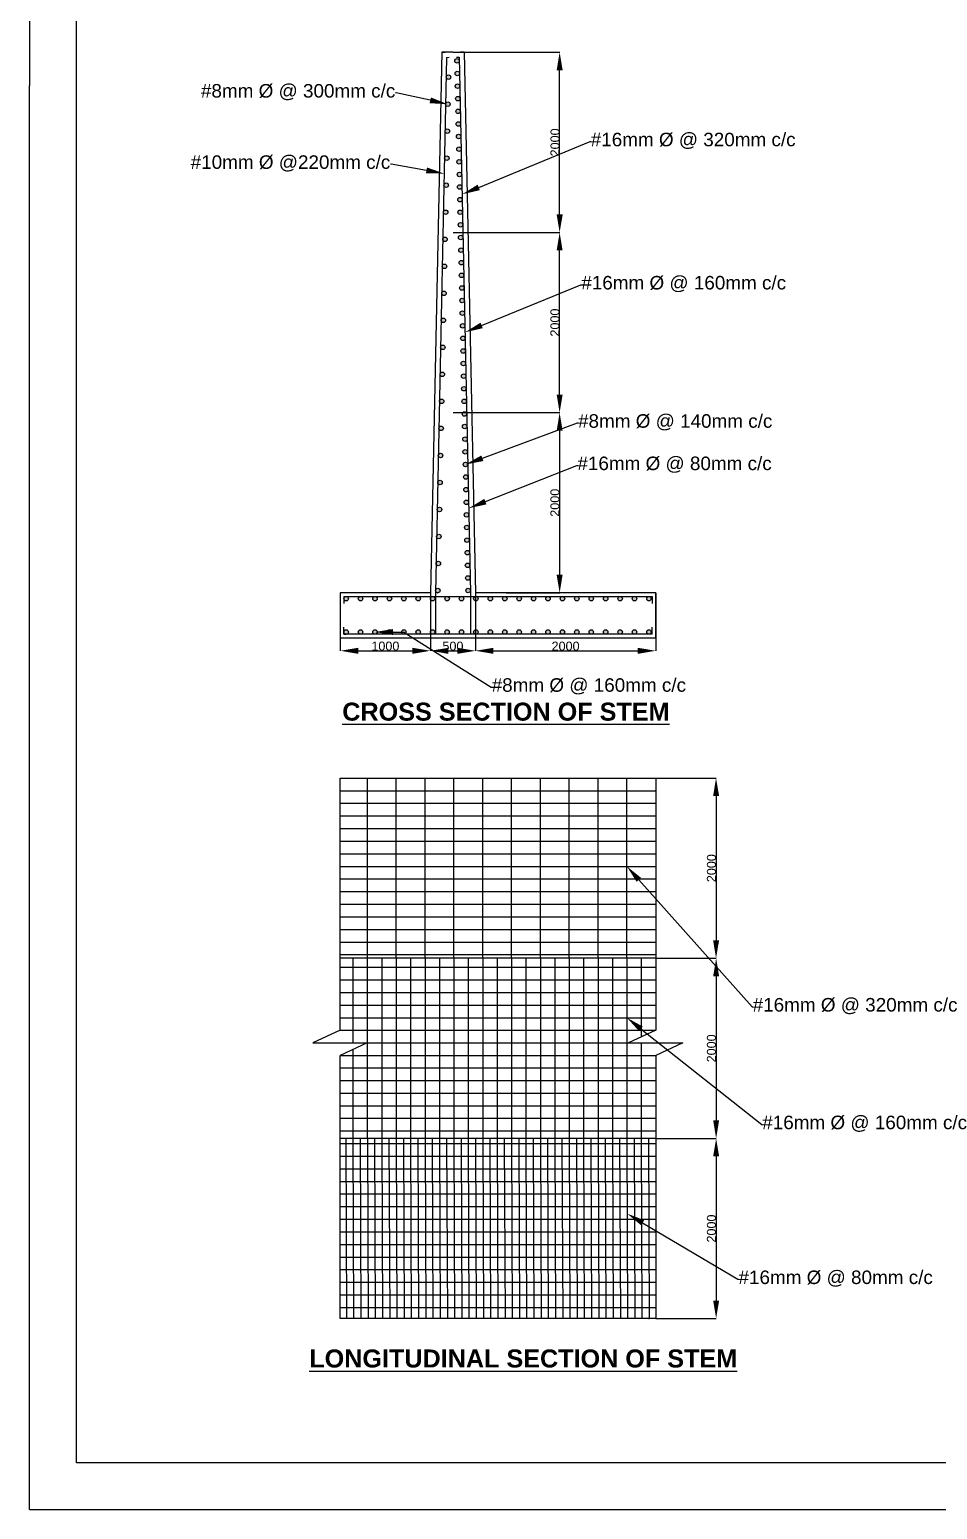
# Model space of a CAD drawing. Header units: millimetres. Extents: x 58889 to 99649, y 11169 to 36356.
# Drawn here: x 81832 to 91906, y 11169 to 27594 of the extents above; entities that cross this region are included whole.
import ezdxf
from ezdxf import colors
from ezdxf.entities.mleader import LeaderData, LeaderLine
from ezdxf.math import Vec2, Vec3

# ---------------------------------------------------------------- set-up
doc = ezdxf.new("R2010")
doc.units = ezdxf.units.MM
doc.linetypes.add('ACAD_ISO02W100', pattern=[15, 12, -3])
doc.styles.get("Standard").update_dxf_attribs({"font": 'arial.ttf'})
doc.dimstyles.new('ISO-25', dxfattribs={"dimtxt": 2.5, "dimasz": 2.5, "dimexe": 1.25, "dimexo": 0.625, "dimtad": 1, "dimtxsty": 'Standard', "dimcen": 2.5, "dimadec": 0, "dimazin": 0, "dimtfac": 1, "dimtmove": 0, "dimatfit": 3, "dimfxl": 1, "dimarcsym": 0})

# ---------------------------------------------------------------- blocks, each defined once
blk = doc.blocks.new('*D144')
at = {"color": 0, "lineweight": -2, "transparency": 16777216}
for p, q in [((86531, 25342), (87715, 25342)), ((87714, 23542), (87714, 25142)), ((86531, 23342), (87715, 23342))]:
    blk.add_line(p, q, dxfattribs=at)
at = {"color": 0, "transparency": 16777216}
for points in [[(87681, 25142), (87747, 25142), (87714, 25342)], [(87681, 23542), (87747, 23542), (87714, 23342)]]:
    blk.add_solid(points, dxfattribs=at)
at = {"layer": 'Defpoints', "color": 0, "transparency": 16777216}
for p in [(86530, 25342), (87714, 25342), (86530, 23342)]:
    blk.add_point(p, dxfattribs=at)
at = {"color": 0, "transparency": 16777216, "insert": (87662, 24342), "char_height": 100, "attachment_point": 5, "rotation": 90}
blk.add_mtext('2000', dxfattribs=at)
blk = doc.blocks.new('*D145')
at = {"color": 0, "lineweight": -2, "transparency": 16777216}
for p, q in [((86531, 27342), (87716, 27342)), ((87714, 25542), (87714, 27142)), ((86531, 25342), (87716, 25342))]:
    blk.add_line(p, q, dxfattribs=at)
at = {"color": 0, "transparency": 16777216}
for points in [[(87681, 27142), (87748, 27142), (87714, 27342)], [(87681, 25542), (87748, 25542), (87714, 25342)]]:
    blk.add_solid(points, dxfattribs=at)
at = {"layer": 'Defpoints', "color": 0, "transparency": 16777216}
for p in [(86530, 27342), (87714, 27342), (86530, 25342)]:
    blk.add_point(p, dxfattribs=at)
at = {"color": 0, "transparency": 16777216, "insert": (87663, 26342), "char_height": 100, "attachment_point": 5, "rotation": 90}
blk.add_mtext('2000', dxfattribs=at)
blk = doc.blocks.new('*U138')
blk.add_circle((26, 25), 25)
blk = doc.blocks.new('*U139')
at = {"color": 0, "linetype": 'ByBlock', "lineweight": -2, "transparency": 16777216, "rotation": 91.19348942398209}
for p in [(86601, 27221), (86604, 27081), (86607, 26941), (86610, 26801), (86613, 26661), (86616, 26521), (86619, 26381), (86622, 26241), (86625, 26101), (86628, 25961), (86631, 25821), (86634, 25681), (86636, 25541), (86639, 25401), (86642, 25261), (86645, 25121), (86648, 24981), (86651, 24841), (86654, 24701), (86657, 24561), (86660, 24421), (86663, 24281), (86666, 24141), (86669, 24001), (86671, 23862), (86674, 23722), (86677, 23582), (86680, 23442), (86683, 23302), (86686, 23162), (86689, 23022), (86692, 22882), (86695, 22742), (86698, 22602), (86701, 22462), (86704, 22322), (86706, 22182), (86709, 22042), (86712, 21902), (86715, 21762), (86718, 21622), (86721, 21482), (86724, 21342)]:
    blk.add_blockref('*U138', p, dxfattribs=at)
blk = doc.blocks.new('*U140')
blk.add_circle((26, -25), 25)
blk = doc.blocks.new('*U141')
at = {"color": 0, "linetype": 'ByBlock', "lineweight": -2, "transparency": 16777216, "rotation": 88.80651057601816}
for p in [(86455, 27041), (86448, 26741), (86442, 26441), (86436, 26141), (86430, 25841), (86423, 25541), (86417, 25241), (86411, 24941), (86405, 24641), (86398, 24341), (86392, 24041), (86386, 23742), (86380, 23442), (86373, 23142), (86367, 22842), (86361, 22542), (86355, 22242), (86348, 21942), (86342, 21642), (86336, 21342)]:
    blk.add_blockref('*U140', p, dxfattribs=at)
blk = doc.blocks.new('*U142')
blk.add_line((80, 0), (72, 2000))
blk = doc.blocks.new('*U143')
at = {"color": 0, "linetype": 'ByBlock', "lineweight": -2, "transparency": 16777216, "rotation": 180}
for p in [(85420, 15286), (85500, 15286), (85580, 15286), (85660, 15286), (85740, 15286), (85820, 15286), (85900, 15286), (85980, 15286), (86060, 15286), (86140, 15286), (86220, 15286), (86300, 15286), (86380, 15286), (86460, 15286), (86540, 15286), (86620, 15286), (86700, 15286), (86780, 15286), (86860, 15286), (86940, 15286), (87020, 15286), (87100, 15286), (87180, 15286), (87260, 15286), (87340, 15286), (87420, 15286), (87500, 15286), (87580, 15286), (87660, 15286), (87740, 15286), (87820, 15286), (87900, 15286), (87980, 15286), (88060, 15286), (88140, 15286), (88220, 15286), (88300, 15286), (88380, 15286), (88460, 15286), (88540, 15286), (88620, 15286), (88700, 15286), (88780, 15286)]:
    blk.add_blockref('*U142', p, dxfattribs=at)
blk = doc.blocks.new('*U125')
blk.add_line((320, 2000), (320, 0))
blk = doc.blocks.new('*U127')
at = {"color": 0, "linetype": 'ByBlock', "lineweight": -2, "transparency": 16777216, "rotation": 180}
for p in [(85900, 19286), (86220, 19286), (86540, 19286), (86860, 19286), (87180, 19286), (87500, 19286), (87820, 19286), (88140, 19286), (88460, 19286), (88780, 19286)]:
    blk.add_blockref('*U125', p, dxfattribs=at)
blk = doc.blocks.new('*U128')
blk.add_line((140, 3500), (140, 0))
blk = doc.blocks.new('*U129')
at = {"color": 0, "linetype": 'ByBlock', "lineweight": -2, "transparency": 16777216, "rotation": 270}
for p in [(85280, 16206), (85280, 16066), (85280, 15926), (85280, 15786), (85280, 15646), (85280, 15506), (85280, 15366), (85280, 15226), (85280, 15086), (85280, 14946), (85280, 14806), (85280, 14666), (85280, 14526), (85280, 14386), (85280, 14246), (85280, 14106), (85280, 13966), (85280, 13826), (85280, 13686), (85280, 13546)]:
    blk.add_blockref('*U128', p, dxfattribs=at)
blk = doc.blocks.new('*U134')
blk.add_circle((25, -25), 25)
blk = doc.blocks.new('*U135')
at = {"color": 0, "linetype": 'ByBlock', "lineweight": -2, "transparency": 16777216}
for p in [(85320, 21302), (85480, 21302), (85640, 21302), (85800, 21302), (85960, 21302), (86120, 21302), (86280, 21302), (86440, 21302), (86600, 21302), (86760, 21302), (86920, 21302), (87080, 21302), (87240, 21302), (87400, 21302), (87560, 21302), (87720, 21302), (87880, 21302), (88040, 21302), (88200, 21302), (88360, 21302), (88520, 21302), (88680, 21302)]:
    blk.add_blockref('*U134', p, dxfattribs=at)
blk = doc.blocks.new('*U136')
blk.add_circle((25, 25), 25)
blk = doc.blocks.new('*U137')
at = {"color": 0, "linetype": 'ByBlock', "lineweight": -2, "transparency": 16777216}
for p in [(85320, 20882), (85480, 20882), (85640, 20882), (85800, 20882), (85960, 20882), (86120, 20882), (86280, 20882), (86440, 20882), (86600, 20882), (86760, 20882), (86920, 20882), (87080, 20882), (87240, 20882), (87400, 20882), (87560, 20882), (87720, 20882), (87880, 20882), (88040, 20882), (88200, 20882), (88360, 20882), (88520, 20882), (88680, 20882)]:
    blk.add_blockref('*U136', p, dxfattribs=at)
blk = doc.blocks.new('*D146')
at = {"color": 0, "lineweight": -2, "transparency": 16777216}
for p, q in [((86280, 21341), (86280, 20697)), ((86780, 21341), (86780, 20697)), ((86480, 20699), (86580, 20699))]:
    blk.add_line(p, q, dxfattribs=at)
at = {"color": 0, "transparency": 16777216}
for points in [[(86480, 20732), (86480, 20665), (86280, 20699)], [(86580, 20732), (86580, 20665), (86780, 20699)]]:
    blk.add_solid(points, dxfattribs=at)
at = {"layer": 'Defpoints', "color": 0, "transparency": 16777216}
for p in [(86280, 21342), (86780, 21342), (86780, 20699)]:
    blk.add_point(p, dxfattribs=at)
at = {"color": 0, "transparency": 16777216, "insert": (86530, 20750), "char_height": 100, "attachment_point": 5}
blk.add_mtext('500', dxfattribs=at)
blk = doc.blocks.new('*D147')
at = {"color": 0, "lineweight": -2, "transparency": 16777216}
for p, q in [((85280, 21341), (85280, 20697)), ((86280, 21341), (86280, 20697)), ((85480, 20699), (86080, 20699))]:
    blk.add_line(p, q, dxfattribs=at)
at = {"color": 0, "transparency": 16777216}
for points in [[(85480, 20732), (85480, 20665), (85280, 20699)], [(86080, 20732), (86080, 20665), (86280, 20699)]]:
    blk.add_solid(points, dxfattribs=at)
at = {"layer": 'Defpoints', "color": 0, "transparency": 16777216}
for p in [(85280, 21342), (86280, 21342), (86280, 20699)]:
    blk.add_point(p, dxfattribs=at)
at = {"color": 0, "transparency": 16777216, "insert": (85780, 20750), "char_height": 100, "attachment_point": 5}
blk.add_mtext('1000', dxfattribs=at)
blk = doc.blocks.new('*D148')
at = {"color": 0, "lineweight": -2, "transparency": 16777216}
for p, q in [((86780, 21341), (86780, 20697)), ((88780, 21341), (88780, 20697)), ((86980, 20699), (88580, 20699))]:
    blk.add_line(p, q, dxfattribs=at)
at = {"color": 0, "transparency": 16777216}
for points in [[(86980, 20732), (86980, 20665), (86780, 20699)], [(88580, 20732), (88580, 20665), (88780, 20699)]]:
    blk.add_solid(points, dxfattribs=at)
at = {"layer": 'Defpoints', "color": 0, "transparency": 16777216}
for p in [(86780, 21342), (88780, 21342), (88780, 20699)]:
    blk.add_point(p, dxfattribs=at)
at = {"color": 0, "transparency": 16777216, "insert": (87780, 20750), "char_height": 100, "attachment_point": 5}
blk.add_mtext('2000', dxfattribs=at)
blk = doc.blocks.new('*D149')
at = {"color": 0, "lineweight": -2, "transparency": 16777216}
for p, q in [((88781, 19286), (89452, 19286)), ((89450, 19086), (89450, 17486)), ((88781, 17286), (89452, 17286))]:
    blk.add_line(p, q, dxfattribs=at)
at = {"color": 0, "transparency": 16777216}
for points in [[(89417, 19086), (89484, 19086), (89450, 19286)], [(89417, 17486), (89484, 17486), (89450, 17286)]]:
    blk.add_solid(points, dxfattribs=at)
at = {"layer": 'Defpoints', "color": 0, "transparency": 16777216}
for p in [(88780, 19286), (88780, 17286), (89450, 17286)]:
    blk.add_point(p, dxfattribs=at)
at = {"color": 0, "transparency": 16777216, "insert": (89399, 18286), "char_height": 100, "attachment_point": 5, "rotation": 90}
blk.add_mtext('2000', dxfattribs=at)
blk = doc.blocks.new('*D150')
at = {"color": 0, "lineweight": -2, "transparency": 16777216}
for p, q in [((88781, 17286), (89452, 17286)), ((89451, 17086), (89451, 15486)), ((88781, 15286), (89452, 15286))]:
    blk.add_line(p, q, dxfattribs=at)
at = {"color": 0, "transparency": 16777216}
for points in [[(89418, 17086), (89484, 17086), (89451, 17286)], [(89418, 15486), (89484, 15486), (89451, 15286)]]:
    blk.add_solid(points, dxfattribs=at)
at = {"layer": 'Defpoints', "color": 0, "transparency": 16777216}
for p in [(88780, 17286), (88780, 15286), (89451, 15286)]:
    blk.add_point(p, dxfattribs=at)
at = {"color": 0, "transparency": 16777216, "insert": (89399, 16286), "char_height": 100, "attachment_point": 5, "rotation": 90}
blk.add_mtext('2000', dxfattribs=at)
blk = doc.blocks.new('*D151')
at = {"color": 0, "lineweight": -2, "transparency": 16777216}
for p, q in [((88781, 15286), (89452, 15286)), ((89451, 15086), (89451, 13486)), ((88781, 13286), (89452, 13286))]:
    blk.add_line(p, q, dxfattribs=at)
at = {"color": 0, "transparency": 16777216}
for points in [[(89418, 15086), (89484, 15086), (89451, 15286)], [(89418, 13486), (89484, 13486), (89451, 13286)]]:
    blk.add_solid(points, dxfattribs=at)
at = {"layer": 'Defpoints', "color": 0, "transparency": 16777216}
for p in [(88780, 15286), (88780, 13286), (89451, 13286)]:
    blk.add_point(p, dxfattribs=at)
at = {"color": 0, "transparency": 16777216, "insert": (89399, 14286), "char_height": 100, "attachment_point": 5, "rotation": 90}
blk.add_mtext('2000', dxfattribs=at)
blk = doc.blocks.new('*D157')
at = {"color": 0, "lineweight": -2, "transparency": 16777216}
for p, q in [((86531, 23342), (87715, 23342)), ((87714, 23142), (87714, 21542)), ((87122, 21342), (87715, 21342))]:
    blk.add_line(p, q, dxfattribs=at)
at = {"color": 0, "transparency": 16777216}
for points in [[(87681, 23142), (87747, 23142), (87714, 23342)], [(87681, 21542), (87747, 21542), (87714, 21342)]]:
    blk.add_solid(points, dxfattribs=at)
at = {"layer": 'Defpoints', "color": 0, "transparency": 16777216}
for p in [(86530, 23342), (87122, 21342), (87714, 21342)]:
    blk.add_point(p, dxfattribs=at)
at = {"color": 0, "transparency": 16777216, "insert": (87662, 22342), "char_height": 100, "attachment_point": 5, "rotation": 90}
blk.add_mtext('2000', dxfattribs=at)

msp = doc.modelspace()

# ---------------------------------------------------------------- hatches: boundary and pattern name
at = {"linetype": 'ACAD_ISO02W100', "ltscale": 5, "true_color": 0x000000}
h = msp.add_hatch(color=18, dxfattribs=at)
h.dxf.hatch_style = 1
edge = h.paths.add_edge_path()
edge.add_line((86600.923, 27245.785), (86600.901, 27246.826))
edge.add_arc((86575.923, 27245.785), 25, 2.3869788, 180)
edge.add_arc((86575.923, 27245.785), 25, 180, 360)
edge = h.paths.add_edge_path()
edge.add_arc((86578.839, 27105.815), 25, 180, 360)
edge.add_line((86603.839, 27105.815), (86603.817, 27106.856))
edge.add_arc((86578.839, 27105.815), 25, 2.3869788, 180)
edge = h.paths.add_edge_path()
edge.add_arc((86480.182, 27065.817), 25.015, 0, 360)
edge = h.paths.add_edge_path()
edge.add_arc((86581.755, 26965.845), 25, 180, 360)
edge.add_line((86606.755, 26965.845), (86606.733, 26966.887))
edge.add_arc((86581.755, 26965.845), 25, 2.3869788, 180)
edge = h.paths.add_edge_path()
edge.add_line((86609.671, 26825.876), (86609.649, 26826.917))
edge.add_arc((86584.671, 26825.876), 25, 2.3869788, 180)
edge.add_arc((86584.671, 26825.876), 25, 180, 360)
edge = h.paths.add_edge_path()
edge.add_arc((86473.934, 26765.882), 25.015, 0, 360)
edge = h.paths.add_edge_path()
edge.add_arc((86587.587, 26685.906), 25, 0, 360)
edge = h.paths.add_edge_path()
edge.add_arc((86590.503, 26545.936), 25, 0, 360)
edge = h.paths.add_edge_path()
edge.add_arc((86467.685, 26465.947), 25.015, 0, 360)
edge = h.paths.add_edge_path()
edge.add_arc((86373.956, 21966.923), 25.015, 0, 360)
edge = h.paths.add_edge_path()
edge.add_arc((86380.204, 22266.858), 25.015, 0, 360)
edge = h.paths.add_edge_path()
edge.add_arc((86367.707, 21666.988), 25.015, 0, 360)
edge = h.paths.add_edge_path()
edge.add_arc((86361.458, 21367.053), 25.015, 0, 180)
edge.add_arc((86361.458, 21367.053), 25.015, 180, 267.6489401)
edge.add_line((86360.432, 21342.059), (86362.484, 21342.059))
edge.add_arc((86361.458, 21367.053), 25.015, 272.3510599, 360)
edge = h.paths.add_edge_path()
edge.add_arc((86698.396, 21367.06), 25, 0, 360)
edge = h.paths.add_edge_path()
edge.add_arc((86695.48, 21507.03), 25, 0, 360)
edge = h.paths.add_edge_path()
edge.add_arc((86692.564, 21647), 25, 0, 360)
edge = h.paths.add_edge_path()
edge.add_arc((86689.648, 21786.969), 25, 0, 360)
edge = h.paths.add_edge_path()
edge.add_arc((86686.732, 21926.939), 25, 0, 360)
edge = h.paths.add_edge_path()
edge.add_arc((86683.816, 22066.908), 25, 0, 360)
edge = h.paths.add_edge_path()
edge.add_line((86705.9, 22206.878), (86705.878, 22207.919))
edge.add_arc((86680.9, 22206.878), 25, 2.3869788, 180)
edge.add_arc((86680.9, 22206.878), 25, 180, 360)
edge = h.paths.add_edge_path()
edge.add_line((86702.984, 22346.848), (86702.962, 22347.889))
edge.add_arc((86677.984, 22346.848), 25, 2.3869788, 180)
edge.add_arc((86677.984, 22346.848), 25, 180, 360)
edge = h.paths.add_edge_path()
edge.add_arc((86675.068, 22486.817), 25, 0, 360)
edge = h.paths.add_edge_path()
edge.add_line((86697.152, 22626.787), (86697.13, 22627.828))
edge.add_arc((86672.152, 22626.787), 25, 2.3869788, 180)
edge.add_arc((86672.152, 22626.787), 25, 180, 360)
edge = h.paths.add_edge_path()
edge.add_arc((86386.453, 22566.793), 25.015, 0, 360)
edge = h.paths.add_edge_path()
edge.add_arc((86392.701, 22866.728), 25.015, 0, 360)
edge = h.paths.add_edge_path()
edge.add_line((86694.236, 22766.757), (86694.214, 22767.798))
edge.add_arc((86669.236, 22766.757), 25, 2.3869788, 180)
edge.add_arc((86669.236, 22766.757), 25, 180, 360)
edge = h.paths.add_edge_path()
edge.add_line((86691.32, 22906.726), (86691.298, 22907.767))
edge.add_arc((86666.32, 22906.726), 25, 2.3869788, 180)
edge.add_arc((86666.32, 22906.726), 25, 180, 360)
edge = h.paths.add_edge_path()
edge.add_arc((86663.404, 23046.696), 25, 180, 360)
edge.add_line((86688.404, 23046.696), (86688.382, 23047.737))
edge.add_arc((86663.404, 23046.696), 25, 2.3869788, 180)
edge = h.paths.add_edge_path()
edge.add_line((86685.488, 23186.665), (86685.466, 23187.707))
edge.add_arc((86660.488, 23186.665), 25, 2.3869788, 180)
edge.add_arc((86660.488, 23186.665), 25, 180, 360)
edge = h.paths.add_edge_path()
edge.add_arc((86398.95, 23166.663), 25.015, 0, 360)
edge = h.paths.add_edge_path()
edge.add_arc((86657.572, 23326.635), 25, 180, 360)
edge.add_line((86682.572, 23326.635), (86682.55, 23327.676))
edge.add_arc((86657.572, 23326.635), 25, 2.3869788, 180)
edge = h.paths.add_edge_path()
edge.add_line((86679.656, 23466.605), (86679.634, 23467.646))
edge.add_arc((86654.656, 23466.605), 25, 2.3869788, 180)
edge.add_arc((86654.656, 23466.605), 25, 180, 360)
edge = h.paths.add_edge_path()
edge.add_arc((86405.199, 23466.598), 25.015, 0, 360)
edge = h.paths.add_edge_path()
edge.add_line((86676.739, 23606.574), (86676.718, 23607.616))
edge.add_arc((86651.739, 23606.574), 25, 2.3869788, 180)
edge.add_arc((86651.739, 23606.574), 25, 180, 360)
edge = h.paths.add_edge_path()
edge.add_arc((86648.823, 23746.544), 25, 0, 360)
edge = h.paths.add_edge_path()
edge.add_arc((86411.447, 23766.533), 25.015, 0, 360)
edge = h.paths.add_edge_path()
edge.add_arc((86645.907, 23886.514), 25, 0, 360)
edge = h.paths.add_edge_path()
edge.add_arc((86417.696, 24066.468), 25.015, 0, 360)
edge = h.paths.add_edge_path()
edge.add_arc((86634.243, 24446.392), 25, 0, 360)
edge = h.paths.add_edge_path()
edge.add_arc((86430.193, 24666.337), 25.015, 0, 360)
edge = h.paths.add_edge_path()
edge.add_arc((86423.945, 24366.403), 25.015, 0, 360)
edge = h.paths.add_edge_path()
edge.add_arc((86631.327, 24586.362), 25, 0, 360)
edge = h.paths.add_edge_path()
edge.add_arc((86642.991, 24026.483), 25, 0, 360)
edge = h.paths.add_edge_path()
edge.add_arc((86637.159, 24306.422), 25, 0, 360)
edge = h.paths.add_edge_path()
edge.add_arc((86640.075, 24166.453), 25, 0, 360)
edge = h.paths.add_edge_path()
edge.add_line((86653.411, 24726.331), (86653.39, 24727.373))
edge.add_arc((86628.411, 24726.331), 25, 2.3869788, 180)
edge.add_arc((86628.411, 24726.331), 25, 180, 360)
edge = h.paths.add_edge_path()
edge.add_line((86650.495, 24866.301), (86650.473, 24867.342))
edge.add_arc((86625.495, 24866.301), 25, 2.3869788, 180)
edge.add_arc((86625.495, 24866.301), 25, 180, 360)
edge = h.paths.add_edge_path()
edge.add_arc((86619.663, 25146.24), 25, 0, 360)
edge = h.paths.add_edge_path()
edge.add_arc((86622.579, 25006.271), 25, 0, 360)
edge = h.paths.add_edge_path()
edge.add_arc((86436.442, 24966.272), 25.015, 0, 360)
edge = h.paths.add_edge_path()
edge.add_arc((86442.691, 25266.207), 25.015, 0, 360)
edge = h.paths.add_edge_path()
edge.add_arc((86616.747, 25286.21), 25, 0, 360)
edge = h.paths.add_edge_path()
edge.add_arc((86610.915, 25566.149), 25, 0, 360)
edge = h.paths.add_edge_path()
edge.add_arc((86448.939, 25566.142), 25.015, 0, 360)
edge = h.paths.add_edge_path()
edge.add_arc((86613.831, 25426.179), 25, 0, 360)
edge = h.paths.add_edge_path()
edge.add_arc((86607.999, 25706.119), 25, 0, 360)
edge = h.paths.add_edge_path()
edge.add_arc((86605.083, 25846.088), 25, 0, 360)
edge = h.paths.add_edge_path()
edge.add_arc((86455.188, 25866.077), 25.015, 0, 360)
edge = h.paths.add_edge_path()
edge.add_arc((86461.437, 26166.012), 25.015, 0, 360)
edge = h.paths.add_edge_path()
edge.add_arc((86599.251, 26126.028), 25, 0, 360)
edge = h.paths.add_edge_path()
edge.add_arc((86596.335, 26265.997), 25, 0, 360)
edge = h.paths.add_edge_path()
edge.add_arc((86593.419, 26405.967), 25, 0, 360)
edge = h.paths.add_edge_path()
edge.add_arc((86602.167, 25986.058), 25, 0, 360)
at = {"true_color": 0x000000}
h = msp.add_hatch(color=18, dxfattribs=at)
h.dxf.hatch_style = 1
h.paths.add_polyline_path([(85319.917, 21277.059, 1), (85369.917, 21277.059, 1)])
h.paths.add_polyline_path([(85479.917, 21277.059, 1), (85529.917, 21277.059, 1)])
h.paths.add_polyline_path([(85689.917, 21277.059, 1), (85639.917, 21277.059, 1)])
h.paths.add_polyline_path([(85849.917, 21277.059, 1), (85799.917, 21277.059, 1)])
h.paths.add_polyline_path([(86009.917, 21277.059, 1), (85959.917, 21277.059, 1)])
h.paths.add_polyline_path([(86169.917, 21277.059, 1), (86119.917, 21277.059, 1)])
h.paths.add_polyline_path([(86329.917, 21277.059, 1), (86279.917, 21277.059, 1)])
h.paths.add_polyline_path([(86489.917, 21277.059, 1), (86439.917, 21277.059, 1)])
h.paths.add_polyline_path([(86649.917, 21277.059, 1), (86599.917, 21277.059, 1)])
h.paths.add_polyline_path([(86809.917, 21277.059, 1), (86759.917, 21277.059, 1)])
h.paths.add_polyline_path([(86969.917, 21277.059, 1), (86919.917, 21277.059, 1)])
h.paths.add_polyline_path([(87129.917, 21277.059, 1), (87079.917, 21277.059, 1)])
h.paths.add_polyline_path([(87239.917, 21277.059, 1), (87289.917, 21277.059, 1)])
h.paths.add_polyline_path([(87449.917, 21277.059, 1), (87399.917, 21277.059, 1)])
h.paths.add_polyline_path([(87609.917, 21277.059, 1), (87559.917, 21277.059, 1)])
h.paths.add_polyline_path([(87769.917, 21277.059, 1), (87719.917, 21277.059, 1)])
h.paths.add_polyline_path([(87929.917, 21277.059, 1), (87879.917, 21277.059, 1)])
h.paths.add_polyline_path([(88089.917, 21277.059, 1), (88039.917, 21277.059, 1)])
h.paths.add_polyline_path([(88249.917, 21277.059, 1), (88199.917, 21277.059, 1)])
h.paths.add_polyline_path([(88249.917, 20907.059, 1), (88199.917, 20907.059, 1)])
h.paths.add_polyline_path([(88089.917, 20907.059, 1), (88039.917, 20907.059, 1)])
h.paths.add_polyline_path([(87929.917, 20907.059, 1), (87879.917, 20907.059, 1)])
h.paths.add_polyline_path([(87769.917, 20907.059, 1), (87719.917, 20907.059, 1)])
h.paths.add_polyline_path([(87609.917, 20907.059, 1), (87559.917, 20907.059, 1)])
h.paths.add_polyline_path([(87449.917, 20907.059, 1), (87399.917, 20907.059, 1)])
h.paths.add_polyline_path([(87289.917, 20907.059, 1), (87239.917, 20907.059, 1)])
h.paths.add_polyline_path([(87129.917, 20907.059, 1), (87079.917, 20907.059, 1)])
h.paths.add_polyline_path([(86969.917, 20907.059, 1), (86919.917, 20907.059, 1)])
h.paths.add_polyline_path([(86809.917, 20907.059, 1), (86759.917, 20907.059, 1)])
h.paths.add_polyline_path([(86649.917, 20907.059, 1), (86599.917, 20907.059, 1)])
h.paths.add_polyline_path([(86489.917, 20907.059, 1), (86439.917, 20907.059, 1)])
h.paths.add_polyline_path([(86329.917, 20907.059, 1), (86279.917, 20907.059, 1)])
h.paths.add_polyline_path([(86169.917, 20907.059, 1), (86119.917, 20907.059, 1)])
h.paths.add_polyline_path([(86009.917, 20907.059, 1), (85959.917, 20907.059, 1)])
h.paths.add_polyline_path([(85849.917, 20907.059, 1), (85799.917, 20907.059, 1)])
h.paths.add_polyline_path([(85639.917, 20907.059, 1), (85689.917, 20907.059, 1)])
h.paths.add_polyline_path([(85479.917, 20907.059, 1), (85529.917, 20907.059, 1)])
h.paths.add_polyline_path([(85369.917, 20907.059, 1), (85319.917, 20907.059, 1)])
h.paths.add_polyline_path([(88409.917, 21277.059, 1), (88359.917, 21277.059, 1)])
h.paths.add_polyline_path([(88569.917, 21277.059, 1), (88519.917, 21277.059, 1)])
h.paths.add_polyline_path([(88729.917, 21277.059, 1), (88679.917, 21277.059, 1)])
h.paths.add_polyline_path([(88729.917, 20907.059, 1), (88679.917, 20907.059, 1)])
h.paths.add_polyline_path([(88519.917, 20907.059, 1), (88569.917, 20907.059, 1)])
h.paths.add_polyline_path([(88409.917, 20907.059, 1), (88359.917, 20907.059, 1)])

# ---------------------------------------------------------------- linework, layer by layer
for p, q in [((81831.792, 36356.385), (81831.792, 26967.908)), ((86404.917, 27342.059), (86279.917, 21342.059)), ((86459.75, 27286.059), (86335.917, 21342.059)), ((86529.917, 27342.059), (86404.917, 27342.059)), ((86404.917, 27342.059), (86444.917, 27342.059)), ((86460.084, 27286.059), (86459.75, 27286.059)), ((86460.084, 27286.059), (86489.096, 27286.082)), ((86529.917, 27342.059), (86654.917, 27342.059)), ((86570.763, 27286.145), (86600.081, 27286.168)), ((86600.081, 27286.168), (86723.917, 21342.059)), ((86654.917, 27342.059), (86614.917, 27342.059)), ((86654.917, 27342.059), (86779.917, 21342.059)), ((81831.792, 11168.506), (81831.792, 26967.908)), ((85279.917, 21342.059), (85279.917, 20842.059)), ((86279.917, 21342.059), (85279.917, 21342.059)), ((85279.917, 21342.059), (85279.917, 21302.059)), ((85319.917, 21302.059), (88739.917, 21302.059)), ((85319.917, 21302.059), (85319.917, 21222.059)), ((85319.917, 21302.059), (85344.917, 21302.059)), ((85319.917, 21302.059), (85344.917, 21302.059)), ((86335.917, 21342.059), (86335.917, 21302.059)), ((86335.917, 21302.059), (86335.917, 20882.059)), ((86362.484, 21342.059), (86360.432, 21342.059)), ((86360.432, 21342.059), (86362.484, 21342.059)), ((86723.917, 21342.059), (86723.917, 21302.059)), ((86723.917, 21302.059), (86723.917, 20882.059)), ((88779.917, 21342.059), (86779.917, 21342.059)), ((88779.917, 21342.059), (88739.917, 21342.059)), ((88739.917, 21302.059), (88739.917, 21222.059)), ((88779.917, 20842.059), (88779.917, 21342.059)), ((88779.917, 21302.059), (88779.917, 21342.059)), ((85279.917, 20882.059), (85279.917, 20842.059)), ((85319.917, 20882.059), (85319.917, 20962.059)), ((88739.917, 20882.059), (85319.917, 20882.059)), ((85319.917, 20882.059), (85344.917, 20882.059)), ((88739.917, 20882.059), (88739.917, 20962.059)), ((88779.917, 20842.059), (88779.917, 20882.059)), ((85279.917, 20842.059), (88779.917, 20842.059)), ((85279.917, 20842.059), (85319.917, 20842.059)), ((88739.917, 20842.059), (88779.917, 20842.059)), ((85279.917, 19286.268), (88779.917, 19286.268)), ((85279.917, 16486.268), (85279.917, 19286.268)), ((88779.917, 19286.268), (88779.917, 16486.268)), ((88779.917, 19286.268), (88779.917, 17286.268)), ((88779.917, 19286.268), (88779.917, 19146.268)), ((88779.917, 19286.268), (88779.917, 19146.268)), ((85279.917, 19146.268), (88779.917, 19146.268)), ((88779.917, 19146.268), (88779.917, 19151.268)), ((85279.917, 19006.268), (88779.917, 19006.268)), ((85279.917, 18866.268), (88779.917, 18866.268)), ((85279.917, 18726.268), (88779.917, 18726.268)), ((85279.917, 18586.268), (88779.917, 18586.268)), ((85279.917, 18446.268), (88779.917, 18446.268)), ((85279.917, 18306.268), (88779.917, 18306.268)), ((85279.917, 18166.268), (88779.917, 18166.268)), ((85279.917, 18026.268), (88779.917, 18026.268)), ((85279.917, 17886.268), (88779.917, 17886.268)), ((85279.917, 17746.268), (88779.917, 17746.268)), ((85279.917, 17606.268), (88779.917, 17606.268)), ((85279.917, 17466.268), (88779.917, 17466.268)), ((85279.917, 17326.268), (88779.917, 17326.268)), ((88779.917, 17286.268), (85279.917, 17286.268)), ((85419.917, 17286.268), (85419.917, 16346.268)), ((85579.917, 17286.268), (85579.917, 15286.268)), ((85739.917, 17286.268), (85739.917, 15286.268)), ((85899.917, 17286.268), (85899.917, 15286.268)), ((86059.917, 17286.268), (86059.917, 15286.268)), ((86219.917, 17286.268), (86219.917, 15286.268)), ((86379.917, 17286.268), (86379.917, 15286.268)), ((86539.917, 17286.268), (86539.917, 15286.268)), ((86699.917, 17286.268), (86699.917, 15286.268)), ((86859.917, 17286.268), (86859.917, 15286.268)), ((87019.917, 17286.268), (87019.917, 15286.268)), ((87179.917, 17286.268), (87179.917, 15286.268)), ((87339.917, 17286.268), (87339.917, 15286.268)), ((87499.917, 17286.268), (87499.917, 15286.268)), ((87659.917, 17286.268), (87659.917, 15286.268)), ((87819.917, 17286.268), (87819.917, 15286.268)), ((87979.917, 17286.268), (87979.917, 15286.268)), ((88139.917, 17286.268), (88139.917, 15286.268)), ((88299.917, 17286.268), (88299.917, 15286.268)), ((88459.917, 17286.268), (88467.917, 17286.268)), ((88779.917, 17286.268), (88459.917, 17286.268)), ((88459.917, 17286.268), (88459.917, 15286.268)), ((88779.917, 17286.268), (88619.917, 17286.268)), ((88619.917, 17286.268), (88619.917, 16412.955)), ((88779.917, 17286.268), (88779.917, 16486.268)), ((85279.917, 17186.268), (88779.917, 17186.268)), ((85279.917, 17046.268), (88779.917, 17046.268)), ((85279.917, 16906.268), (88779.917, 16906.268)), ((85279.917, 16766.268), (88779.917, 16766.268)), ((85279.917, 16626.268), (88779.917, 16626.268)), ((85279.917, 16486.268), (84976.666, 16347.316)), ((85279.917, 16486.268), (88779.917, 16486.268)), ((88779.917, 16486.268), (88476.666, 16347.316)), ((84976.666, 16347.316), (85579.917, 16346.268)), ((85279.917, 16346.268), (85279.917, 16346.789)), ((85579.917, 16346.268), (85279.917, 16206.268)), ((85279.917, 16346.268), (88779.917, 16346.268)), ((85419.917, 16271.601), (85419.917, 15286.268)), ((88476.666, 16347.316), (89079.917, 16346.268)), ((88619.917, 16347.067), (88619.917, 15286.268)), ((89079.917, 16346.268), (88779.917, 16206.268)), ((85279.917, 13286.268), (85279.917, 16206.268)), ((85279.917, 16066.268), (85279.917, 16206.268)), ((85279.917, 16206.268), (88779.917, 16206.268)), ((88779.917, 16206.268), (88779.917, 13286.268)), ((88779.917, 16206.268), (88779.917, 15286.268)), ((88779.917, 15286.268), (85279.917, 15286.268)), ((88619.917, 15286.268), (88627.917, 15286.268)), ((88779.917, 15286.268), (88619.917, 15286.268)), ((88779.917, 15286.268), (88699.917, 15286.268)), ((88779.917, 13286.268), (85279.917, 13286.268)), ((88699.917, 13286.268), (88707.917, 13286.268)), ((81831.792, 11168.506), (93007.91, 11168.506))]:
    msp.add_line(p, q)
msp.add_lwpolyline([(82353.452, 35841.327), (99130.582, 35841.327), (99130.582, 11687.147), (82353.452, 11687.147)], close=True)

# ---------------------------------------------------------------- block references
for name in ['*U139', '*U141', '*U135', '*U137', '*U127', '*U129', '*U143']:
    msp.add_blockref(name, (0, 0))

# ---------------------------------------------------------------- texts
at = {"char_height": 200, "attachment_point": 1}
for s, insert in [('{\\fArial|b1|i0|c0|p34;\\LCROSS SECTION OF STEM}', (85301.945, 20123.536)), ('{\\fArial|b1|i0|c0|p34;\\LLONGITUDINAL SECTION OF STEM}', (84935.626, 12943.64))]:
    msp.add_mtext_dynamic_manual_height_columns(s, width=4866.92054, gutter_width=12.5, heights=[0], dxfattribs=dict(at, insert=insert))

# ---------------------------------------------------------------- dimensions: what is measured, and where the dimension line sits
for base, p1, p2, override, picture, middle in [((87714.297, 27342.059), (86529.917, 25342.059), (86529.917, 27342.059), {"dimtxt": 100, "dimasz": 200}, '*D145', (87662.615, 26342.059)), ((87713.881, 25342.059), (86529.917, 23342.059), (86529.917, 25342.059), {"dimtxt": 100, "dimasz": 200}, '*D144', (87662.198, 24342.059)), ((87713.881, 21342.059), (86529.917, 23342.059), (87121.7, 21342.059), {"dimtxt": 100, "dimasz": 200, "dimtmove": 1}, '*D157', (87662.198, 22342.059)), ((89450.452, 17286.268), (88779.917, 19286.268), (88779.917, 17286.268), {"dimtxt": 100, "dimasz": 200}, '*D149', (89398.77, 18286.268)), ((89450.869, 15286.268), (88779.917, 17286.268), (88779.917, 15286.268), {"dimtxt": 100, "dimasz": 200}, '*D150', (89399.187, 16286.268)), ((89450.869, 13286.268), (88779.917, 15286.268), (88779.917, 13286.268), {"dimtxt": 100, "dimasz": 200}, '*D151', (89399.187, 14286.268))]:
    dim = msp.add_linear_dim(base=base, p1=p1, p2=p2, angle=90, dimstyle='ISO-25', override=override)
    dim.commit()
    dim.dimension.update_dxf_attribs({"geometry": picture, "text_midpoint": middle})
for base, p1, p2, picture, middle in [((86279.917, 20698.696), (85279.917, 21342.059), (86279.917, 21342.059), '*D147', (85779.917, 20750.378)), ((86779.917, 20698.696), (86279.917, 21342.059), (86779.917, 21342.059), '*D146', (86529.917, 20750.378)), ((88779.917, 20698.696), (86779.917, 21342.059), (88779.917, 21342.059), '*D148', (87779.917, 20750.378))]:
    dim = msp.add_linear_dim(base=base, p1=p1, p2=p2, dimstyle='ISO-25', override={"dimtxt": 100, "dimasz": 200})
    dim.commit()
    dim.dimension.update_dxf_attribs({"geometry": picture, "text_midpoint": middle})

# ---------------------------------------------------------------- leaders
ml = msp.add_multileader_mtext('Standard')
ml.set_content('#8mm %%C @ 300mm c/c', color=256)
ml.set_leader_properties()
ml.build(insert=Vec2(0, 0))
ml.multileader.update_dxf_attribs({"arrow_head_size": 200})
ctx = ml.context
ctx.base_point, ctx.char_height, ctx.arrow_head_size, ctx.plane_origin = Vec3(83735.237, 26892.627), 150, 200, Vec3(86473.934, 26765.882)
ctx.text_align_type = 2
notes = []
notes.append((ctx, [(0, (1, 1, 0), (85900.443, 26892.627), (-1, 0), 8, [(0, [(86473.934, 26765.882)], 0, [])])]))
ctx.mtext.insert, ctx.mtext.alignment, ctx.mtext.flow_direction = Vec3(85890.443, 26989.677), 3, 5
ml = msp.add_multileader_mtext('Standard')
ml.set_content('#16mm %%C @ 320mm c/c', color=256)
ml.set_leader_properties()
ml.build(insert=Vec2(0, 0))
ml.multileader.update_dxf_attribs({"arrow_head_size": 200})
ctx = ml.context
ctx.base_point, ctx.char_height, ctx.arrow_head_size, ctx.plane_origin = Vec3(88060.95, 26351.912), 150, 200, Vec3(86631.749, 25766.111)
ctx.text_align_type = 2
notes.append((ctx, [(0, (1, 1, 0), (88052.95, 26351.912), (1, 0), 8, [(0, [(86631.749, 25766.111)], 0, [])])]))
ctx.mtext.insert, ctx.mtext.alignment, ctx.mtext.flow_direction = Vec3(90332.698, 26448.962), 3, 5
ml = msp.add_multileader_mtext('Standard')
ml.set_content('#10mm %%C @220mm c/c', color=256)
ml.set_leader_properties()
ml.build(insert=Vec2(0, 0))
ml.multileader.update_dxf_attribs({"arrow_head_size": 200})
ctx = ml.context
ctx.base_point, ctx.char_height, ctx.arrow_head_size, ctx.plane_origin = Vec3(83621.172, 26101.133), 150, 200, Vec3(86432.87, 25995.832)
ctx.text_align_type = 2
notes.append((ctx, [(0, (1, 1, 0), (85844.7, 26101.133), (-1, 0), 8, [(0, [(86432.87, 25995.832)], 0, [])])]))
ctx.mtext.insert, ctx.mtext.alignment, ctx.mtext.flow_direction = Vec3(85834.7, 26198.183), 3, 5
ml = msp.add_multileader_mtext('Standard')
ml.set_content('#16mm %%C @ 160mm c/c', color=256)
ml.set_leader_properties()
ml.build(insert=Vec2(0, 0))
ml.multileader.update_dxf_attribs({"arrow_head_size": 200})
ctx = ml.context
ctx.base_point, ctx.char_height, ctx.arrow_head_size, ctx.plane_origin = Vec3(87955.985, 24762.614), 150, 200, Vec3(86663.668, 24233.99)
ctx.text_align_type = 2
notes.append((ctx, [(0, (1, 1, 0), (87947.985, 24762.614), (1, 0), 8, [(0, [(86663.668, 24233.99)], 0, [])])]))
ctx.mtext.insert, ctx.mtext.alignment, ctx.mtext.flow_direction = Vec3(90227.732, 24859.664), 3, 5
ml = msp.add_multileader_mtext('Standard')
ml.set_content('#8mm %%C @ 140mm c/c', color=256)
ml.set_leader_properties()
ml.build(insert=Vec2(0, 0))
ml.multileader.update_dxf_attribs({"arrow_head_size": 200})
ctx = ml.context
ctx.base_point, ctx.char_height, ctx.arrow_head_size, ctx.plane_origin = Vec3(87920.051, 23227.657), 150, 200, Vec3(86669.236, 22766.757)
ctx.text_align_type = 2
notes.append((ctx, [(0, (1, 1, 0), (87912.051, 23227.657), (1, 0), 8, [(0, [(86669.236, 22766.757)], 0, [])])]))
ctx.mtext.insert, ctx.mtext.alignment, ctx.mtext.flow_direction = Vec3(90075.258, 23324.707), 3, 5
ml = msp.add_multileader_mtext('Standard')
ml.set_content('#16mm %%C @ 80mm c/c', color=256)
ml.set_leader_properties()
ml.build(insert=Vec2(0, 0))
ml.multileader.update_dxf_attribs({"arrow_head_size": 200})
ctx = ml.context
ctx.base_point, ctx.char_height, ctx.arrow_head_size, ctx.plane_origin = Vec3(87912.865, 22757.177), 150, 200, Vec3(86704.354, 22281.088)
ctx.text_align_type = 2
notes.append((ctx, [(0, (1, 1, 0), (87904.865, 22757.177), (1, 0), 8, [(0, [(86704.354, 22281.088)], 0, [])])]))
ctx.mtext.insert, ctx.mtext.alignment, ctx.mtext.flow_direction = Vec3(90068.071, 22854.227), 3, 5
ml = msp.add_multileader_mtext('Standard')
ml.set_content('#8mm %%C @ 160mm c/c', color=256)
ml.set_leader_properties()
ml.build(insert=Vec2(0, 0))
ml.multileader.update_dxf_attribs({"arrow_head_size": 200})
ctx = ml.context
ctx.base_point, ctx.char_height, ctx.arrow_head_size, ctx.plane_origin = Vec3(86961.75, 20296.896), 150, 200, Vec3(85664.917, 20907.059)
ctx.text_align_type = 2
notes.append((ctx, [(0, (1, 1, 0), (86953.75, 20296.896), (1, 0), 8, [(2, [(85664.917, 20907.059), (85824.917, 20907.059), (85984.917, 20907.059)], 0, [])])]))
ctx.mtext.insert, ctx.mtext.alignment, ctx.mtext.flow_direction = Vec3(89116.956, 20393.946), 3, 5
ml = msp.add_multileader_mtext('Standard')
ml.set_content('#16mm %%C @ 320mm c/c', color=256)
ml.set_leader_properties()
ml.build(insert=Vec2(0, 0))
ml.multileader.update_dxf_attribs({"arrow_head_size": 200})
ctx = ml.context
ctx.base_point, ctx.char_height, ctx.arrow_head_size, ctx.plane_origin = Vec3(89857.986, 16747.845), 150, 200, Vec3(88459.917, 18306.268)
ctx.text_align_type = 2
notes.append((ctx, [(0, (1, 1, 0), (89849.986, 16747.845), (1, 0), 8, [(0, [(88459.917, 18306.268)], 0, [])])]))
ctx.mtext.insert, ctx.mtext.alignment, ctx.mtext.flow_direction = Vec3(92129.733, 16844.894), 3, 5
ml = msp.add_multileader_mtext('Standard')
ml.set_content('#16mm %%C @ 160mm c/c', color=256)
ml.set_leader_properties()
ml.build(insert=Vec2(0, 0))
ml.multileader.update_dxf_attribs({"arrow_head_size": 200})
ctx = ml.context
ctx.base_point, ctx.char_height, ctx.arrow_head_size, ctx.plane_origin = Vec3(89964.3, 15441.792), 150, 200, Vec3(88459.917, 16626.268)
ctx.text_align_type = 2
notes.append((ctx, [(0, (1, 1, 0), (89956.3, 15441.792), (1, 0), 8, [(0, [(88459.917, 16626.268)], 0, [])])]))
ctx.mtext.insert, ctx.mtext.alignment, ctx.mtext.flow_direction = Vec3(92236.047, 15538.842), 3, 5
ml = msp.add_multileader_mtext('Standard')
ml.set_content('#16mm %%C @ 80mm c/c', color=256)
ml.set_leader_properties()
ml.build(insert=Vec2(0, 0))
ml.multileader.update_dxf_attribs({"arrow_head_size": 200})
ctx = ml.context
ctx.base_point, ctx.char_height, ctx.arrow_head_size, ctx.plane_origin = Vec3(89700.83, 13722.97), 150, 200, Vec3(88463.254, 14452.017)
ctx.text_align_type = 2
notes.append((ctx, [(0, (1, 1, 0), (89692.83, 13722.97), (1, 0), 8, [(0, [(88463.254, 14452.017)], 0, [])])]))
ctx.mtext.insert, ctx.mtext.alignment, ctx.mtext.flow_direction = Vec3(91856.036, 13820.02), 3, 5
for ctx, leaders in notes:
    for number, flags, end, landing, length, lines in leaders:
        leader = LeaderData()
        leader.index, (leader.has_last_leader_line, leader.has_dogleg_vector, leader.attachment_direction) = number, flags
        leader.last_leader_point, leader.dogleg_vector, leader.dogleg_length = Vec3(end), Vec3(landing), length
        for number, points, colour, breaks in lines:
            line = LeaderLine()
            line.index, line.vertices, line.color, line.breaks = number, Vec3.list(points), colors.encode_raw_color(colour), breaks
            leader.lines.append(line)
        ctx.leaders.append(leader)

doc.saveas('drawing.dxf')
